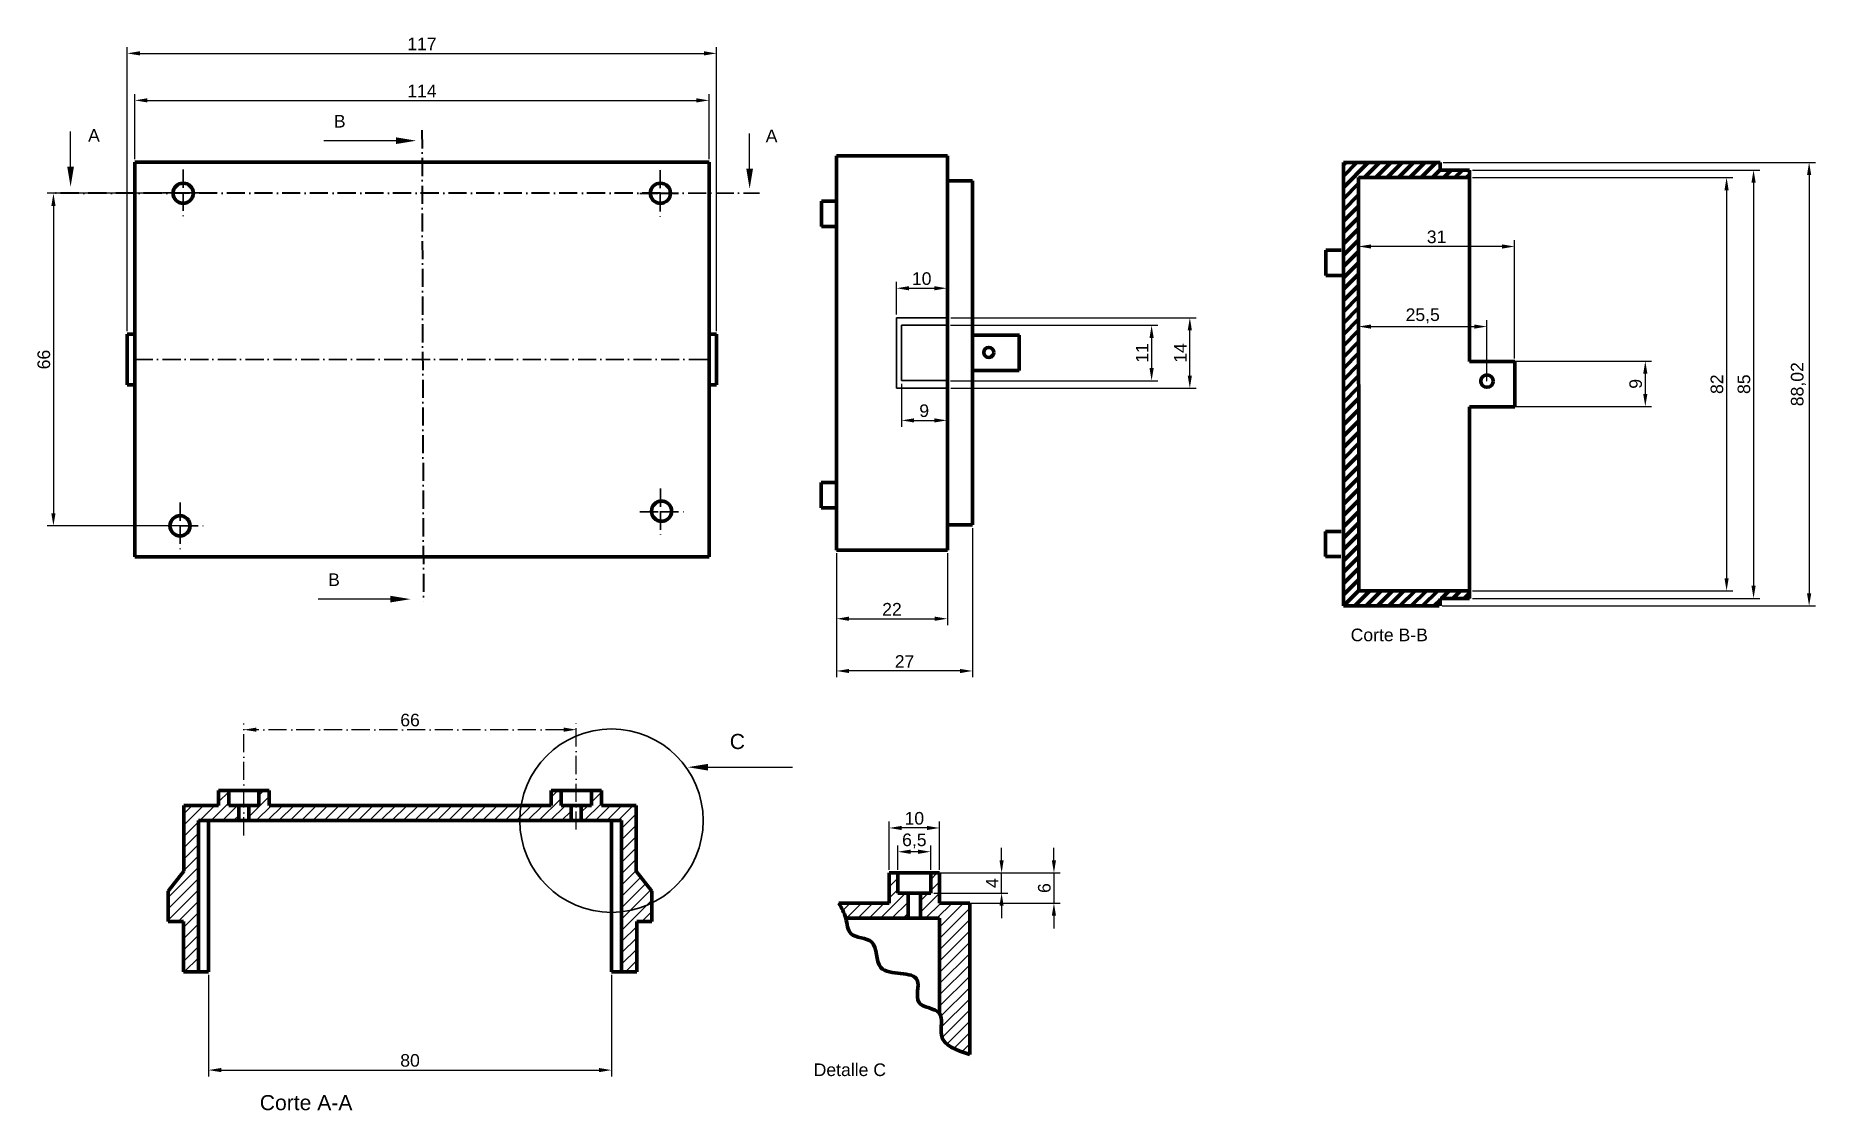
# Model space of a CAD drawing. Header units: millimetres. Extents: x 572 to 926, y 110 to 323.
import ezdxf
from ezdxf import colors
from ezdxf.entities.mleader import LeaderData, LeaderLine
from ezdxf.math import Vec2, Vec3

# ---------------------------------------------------------------- set-up
doc = ezdxf.new("R2010")
doc.units = ezdxf.units.MM
doc.header["$LTSCALE"] = 0.3
doc.linetypes.add('ACAD_ISO10W100', pattern=[18, 12, -3, 0, -3])
doc.layers.get('Defpoints').update_dxf_attribs({"linetype": 'ACAD_ISO10W100'})
doc.layers.add('corte', color=7, linetype='ACAD_ISO10W100', plot=False)
doc.layers.add('cotas', color=7, linetype='Continuous', lineweight=30, plot=False)
doc.layers.add('linea gruesa', color=7, linetype='Continuous', lineweight=80, plot=False)
doc.layers.add('linea fina', color=7, linetype='Continuous', lineweight=35)
doc.layers.add('Sombreado', color=7, linetype='Continuous')
doc.styles.get("Standard").update_dxf_attribs({"font": 'arial.ttf'})
doc.dimstyles.new('ISO-25', dxfattribs={"dimtxt": 2.5, "dimasz": 2.5, "dimexe": 1.25, "dimexo": 0.625, "dimtad": 1, "dimtxsty": 'Standard', "dimcen": 2.5, "dimadec": 0, "dimazin": 0, "dimtfac": 1, "dimtmove": 0, "dimatfit": 3, "dimfxl": 1, "dimarcsym": 0})
pattern_1 = [(45, (506.4306, 35.6745), (-1.122532, 1.122532), [])]
pattern_2 = [(45, (535.76, 75.8409), (-1.122532, 1.122532), [])]

# ---------------------------------------------------------------- blocks, each defined once
blk = doc.blocks.new('*D124')
at = {"layer": 'cotas', "color": 0, "linetype": 'ByBlock', "lineweight": -2}
for p, q in [((600.97, 291.92), (574.59, 291.92)), ((575.84, 289.42), (575.84, 228.42)), ((600.97, 225.92), (574.59, 225.92))]:
    blk.add_line(p, q, dxfattribs=at)
at = {"layer": 'cotas', "color": 0, "linetype": 'ByBlock', "lineweight": 80}
for points in [[(575.42, 289.42), (576.25, 289.42), (575.84, 291.92)], [(575.42, 228.42), (576.25, 228.42), (575.84, 225.92)]]:
    blk.add_solid(points, dxfattribs=at)
at = {"layer": 'Defpoints', "color": 0, "linetype": 'ByBlock', "lineweight": 80}
for p in [(601.6, 291.92), (575.84, 225.92), (601.6, 225.92)]:
    blk.add_point(p, dxfattribs=at)
at = {"layer": 'cotas', "color": 0, "linetype": 'ByBlock', "lineweight": 30, "insert": (573.94, 258.92), "char_height": 2.5, "attachment_point": 5, "rotation": 90}
blk.add_mtext('66', dxfattribs=at)
blk = doc.blocks.new('*D125')
at = {"layer": 'cotas', "color": 0, "linetype": 'ByBlock', "lineweight": -2}
for p, q in [((592, 298.69), (592, 311.6)), ((706, 298.69), (706, 311.6)), ((594.5, 310.35), (703.5, 310.35))]:
    blk.add_line(p, q, dxfattribs=at)
at = {"layer": 'cotas', "color": 0, "linetype": 'ByBlock', "lineweight": 80}
for points in [[(594.5, 310.77), (594.5, 309.94), (592, 310.35)], [(703.5, 310.77), (703.5, 309.94), (706, 310.35)]]:
    blk.add_solid(points, dxfattribs=at)
at = {"layer": 'Defpoints', "color": 0, "linetype": 'ByBlock', "lineweight": 80}
for p in [(706, 310.35), (592, 298.07), (706, 298.07)]:
    blk.add_point(p, dxfattribs=at)
at = {"layer": 'cotas', "color": 0, "linetype": 'ByBlock', "lineweight": 30, "insert": (649, 312.23), "char_height": 2.5, "attachment_point": 5}
blk.add_mtext('114', dxfattribs=at)
blk = doc.blocks.new('*D126')
at = {"layer": 'cotas', "color": 0, "linetype": 'ByBlock', "lineweight": -2}
for p, q in [((590.5, 264.55), (590.5, 320.93)), ((593, 319.68), (705, 319.68)), ((707.5, 264.55), (707.5, 320.93))]:
    blk.add_line(p, q, dxfattribs=at)
at = {"layer": 'cotas', "color": 0, "linetype": 'ByBlock', "lineweight": 80}
for points in [[(593, 320.1), (593, 319.27), (590.5, 319.68)], [(705, 320.1), (705, 319.27), (707.5, 319.68)]]:
    blk.add_solid(points, dxfattribs=at)
at = {"layer": 'Defpoints', "color": 0, "linetype": 'ByBlock', "lineweight": 80}
for p in [(707.5, 319.68), (590.5, 263.93), (707.5, 263.93)]:
    blk.add_point(p, dxfattribs=at)
at = {"layer": 'cotas', "color": 0, "linetype": 'ByBlock', "lineweight": 30, "insert": (649, 321.56), "char_height": 2.5, "attachment_point": 5}
blk.add_mtext('117', dxfattribs=at)
blk = doc.blocks.new('*D127')
at = {"layer": 'cotas', "color": 0, "linetype": 'ByBlock', "lineweight": -2}
for p, q in [((731.32, 220.47), (731.32, 206.24)), ((753.32, 220.47), (753.32, 206.24)), ((733.82, 207.49), (750.82, 207.49))]:
    blk.add_line(p, q, dxfattribs=at)
at = {"layer": 'cotas', "color": 0, "linetype": 'ByBlock', "lineweight": 80}
for points in [[(733.82, 207.91), (733.82, 207.07), (731.32, 207.49)], [(750.82, 207.91), (750.82, 207.07), (753.32, 207.49)]]:
    blk.add_solid(points, dxfattribs=at)
at = {"layer": 'Defpoints', "color": 0, "linetype": 'ByBlock', "lineweight": 80}
for p in [(731.32, 221.09), (753.32, 221.09), (753.32, 207.49)]:
    blk.add_point(p, dxfattribs=at)
at = {"layer": 'cotas', "color": 0, "linetype": 'ByBlock', "lineweight": 35, "insert": (742.32, 209.37), "char_height": 2.5, "attachment_point": 5}
blk.add_mtext('22', dxfattribs=at)
blk = doc.blocks.new('*D128')
at = {"layer": 'cotas', "color": 0, "linetype": 'ByBlock', "lineweight": -2}
for p, q in [((758.32, 225.47), (758.32, 195.87)), ((731.32, 220.47), (731.32, 195.87)), ((755.82, 197.12), (733.82, 197.12))]:
    blk.add_line(p, q, dxfattribs=at)
at = {"layer": 'cotas', "color": 0, "linetype": 'ByBlock', "lineweight": 80}
for points in [[(733.82, 197.53), (733.82, 196.7), (731.32, 197.12)], [(755.82, 197.53), (755.82, 196.7), (758.32, 197.12)]]:
    blk.add_solid(points, dxfattribs=at)
at = {"layer": 'Defpoints', "color": 0, "linetype": 'ByBlock', "lineweight": 80}
for p in [(758.32, 226.09), (731.32, 221.09), (731.32, 197.12)]:
    blk.add_point(p, dxfattribs=at)
at = {"layer": 'cotas', "color": 0, "linetype": 'ByBlock', "lineweight": 35, "insert": (744.82, 199), "char_height": 2.5, "attachment_point": 5}
blk.add_mtext('27', dxfattribs=at)
blk = doc.blocks.new('*D129')
at = {"layer": 'cotas', "color": 0, "linetype": 'ByBlock', "lineweight": -2}
for p, q in [((753.95, 265.73), (795.12, 265.73)), ((793.87, 263.23), (793.87, 257.23)), ((753.95, 254.73), (795.12, 254.73))]:
    blk.add_line(p, q, dxfattribs=at)
at = {"layer": 'cotas', "color": 0, "linetype": 'ByBlock', "lineweight": 80}
for points in [[(793.46, 263.23), (794.29, 263.23), (793.87, 265.73)], [(793.46, 257.23), (794.29, 257.23), (793.87, 254.73)]]:
    blk.add_solid(points, dxfattribs=at)
at = {"layer": 'Defpoints', "color": 0, "linetype": 'ByBlock', "lineweight": 80}
for p in [(753.32, 265.73), (753.32, 254.73), (793.87, 254.73)]:
    blk.add_point(p, dxfattribs=at)
at = {"layer": 'cotas', "color": 0, "linetype": 'ByBlock', "lineweight": 35, "insert": (791.99, 260.23), "char_height": 2.5, "attachment_point": 5, "rotation": 90}
blk.add_mtext('11', dxfattribs=at)
blk = doc.blocks.new('*D113')
at = {"layer": 'cotas', "color": 0, "linetype": 'ByBlock', "lineweight": -2}
for p, q in [((753.98, 267.23), (802.71, 267.23)), ((801.46, 255.73), (801.46, 264.73)), ((753.98, 253.23), (802.71, 253.23))]:
    blk.add_line(p, q, dxfattribs=at)
at = {"layer": 'cotas', "color": 0, "linetype": 'ByBlock', "lineweight": 80}
for points in [[(801.04, 264.73), (801.87, 264.73), (801.46, 267.23)], [(801.04, 255.73), (801.87, 255.73), (801.46, 253.23)]]:
    blk.add_solid(points, dxfattribs=at)
at = {"layer": 'Defpoints', "color": 0, "linetype": 'ByBlock', "lineweight": 80}
for p in [(753.36, 267.23), (801.46, 267.23), (753.36, 253.23)]:
    blk.add_point(p, dxfattribs=at)
at = {"layer": 'cotas', "color": 0, "linetype": 'ByBlock', "lineweight": 35, "insert": (799.58, 260.23), "char_height": 2.5, "attachment_point": 5, "rotation": 90}
blk.add_mtext('14', dxfattribs=at)
blk = doc.blocks.new('*D114')
at = {"layer": 'cotas', "color": 0, "linetype": 'ByBlock', "lineweight": -2}
for p, q in [((744.22, 254.11), (744.22, 245.6)), ((753.22, 254.11), (753.22, 245.6)), ((746.72, 246.85), (750.72, 246.85))]:
    blk.add_line(p, q, dxfattribs=at)
at = {"layer": 'cotas', "color": 0, "linetype": 'ByBlock', "lineweight": 80}
for points in [[(746.72, 247.26), (746.72, 246.43), (744.22, 246.85)], [(750.72, 247.26), (750.72, 246.43), (753.22, 246.85)]]:
    blk.add_solid(points, dxfattribs=at)
at = {"layer": 'Defpoints', "color": 0, "linetype": 'ByBlock', "lineweight": 80}
for p in [(744.22, 254.73), (753.22, 254.73), (753.22, 246.85)]:
    blk.add_point(p, dxfattribs=at)
at = {"layer": 'cotas', "color": 0, "linetype": 'ByBlock', "lineweight": 35, "insert": (748.72, 248.75), "char_height": 2.5, "attachment_point": 5}
blk.add_mtext('9', dxfattribs=at)
blk = doc.blocks.new('*D115')
at = {"layer": 'cotas', "color": 0, "linetype": 'ByBlock', "lineweight": -2}
for p, q in [((743.22, 267.86), (743.22, 274.32)), ((745.72, 273.07), (750.72, 273.07)), ((753.22, 267.86), (753.22, 274.32))]:
    blk.add_line(p, q, dxfattribs=at)
at = {"layer": 'cotas', "color": 0, "linetype": 'ByBlock', "lineweight": 80}
for points in [[(745.72, 273.49), (745.72, 272.65), (743.22, 273.07)], [(750.72, 273.49), (750.72, 272.65), (753.22, 273.07)]]:
    blk.add_solid(points, dxfattribs=at)
at = {"layer": 'Defpoints', "color": 0, "linetype": 'ByBlock', "lineweight": 80}
for p in [(753.22, 273.07), (743.22, 267.23), (753.22, 267.23)]:
    blk.add_point(p, dxfattribs=at)
at = {"layer": 'cotas', "color": 0, "linetype": 'ByBlock', "lineweight": 35, "insert": (748.22, 274.97), "char_height": 2.5, "attachment_point": 5}
blk.add_mtext('10', dxfattribs=at)
blk = doc.blocks.new('*D109')
at = {"layer": 'cotas', "color": 0, "linetype": 'ByBlock', "lineweight": -2}
for p, q in [((834.95, 254.65), (834.95, 266.71)), ((837.45, 265.46), (857.95, 265.46)), ((860.45, 254.65), (860.45, 266.71))]:
    blk.add_line(p, q, dxfattribs=at)
at = {"layer": 'cotas', "color": 0, "linetype": 'ByBlock', "lineweight": 80}
for points in [[(837.45, 265.88), (837.45, 265.05), (834.95, 265.46)], [(857.95, 265.88), (857.95, 265.05), (860.45, 265.46)]]:
    blk.add_solid(points, dxfattribs=at)
at = {"layer": 'Defpoints', "color": 0, "linetype": 'ByBlock', "lineweight": 80}
for p in [(860.45, 265.46), (834.95, 254.02), (860.45, 254.02)]:
    blk.add_point(p, dxfattribs=at)
at = {"layer": 'cotas', "color": 0, "linetype": 'ByBlock', "lineweight": 35, "insert": (847.7, 267.59), "char_height": 2.5, "attachment_point": 5}
blk.add_mtext('25,5', dxfattribs=at)
blk = doc.blocks.new('*D116')
at = {"layer": 'cotas', "color": 0, "linetype": 'ByBlock', "lineweight": -2}
for p, q in [((834.95, 255.27), (834.95, 282.61)), ((863.45, 281.36), (837.45, 281.36)), ((865.95, 259.15), (865.95, 282.61))]:
    blk.add_line(p, q, dxfattribs=at)
at = {"layer": 'cotas', "color": 0, "linetype": 'ByBlock', "lineweight": 80}
for points in [[(837.45, 281.77), (837.45, 280.94), (834.95, 281.36)], [(863.45, 281.77), (863.45, 280.94), (865.95, 281.36)]]:
    blk.add_solid(points, dxfattribs=at)
at = {"layer": 'Defpoints', "color": 0, "linetype": 'ByBlock', "lineweight": 80}
for p in [(834.95, 281.36), (865.95, 258.52), (834.95, 254.65)]:
    blk.add_point(p, dxfattribs=at)
at = {"layer": 'cotas', "color": 0, "linetype": 'ByBlock', "lineweight": 35, "insert": (850.45, 283.26), "char_height": 2.5, "attachment_point": 5}
blk.add_mtext('31', dxfattribs=at)
blk = doc.blocks.new('*D110')
at = {"layer": 'cotas', "color": 0, "linetype": 'ByBlock', "lineweight": -2}
for p, q in [((851.76, 298.04), (925.66, 298.04)), ((924.41, 295.54), (924.41, 212.52)), ((851.58, 210.02), (925.66, 210.02))]:
    blk.add_line(p, q, dxfattribs=at)
at = {"layer": 'cotas', "color": 0, "linetype": 'ByBlock', "lineweight": 80}
for points in [[(924, 295.54), (924.83, 295.54), (924.41, 298.04)], [(924, 212.52), (924.83, 212.52), (924.41, 210.02)]]:
    blk.add_solid(points, dxfattribs=at)
at = {"layer": 'Defpoints', "color": 0, "linetype": 'ByBlock', "lineweight": 80}
for p in [(851.13, 298.04), (850.95, 210.02), (924.41, 210.02)]:
    blk.add_point(p, dxfattribs=at)
at = {"layer": 'cotas', "color": 0, "linetype": 'ByBlock', "lineweight": 35, "insert": (922.28, 254.03), "char_height": 2.5, "attachment_point": 5, "rotation": 90}
blk.add_mtext('88,02', dxfattribs=at)
blk = doc.blocks.new('*D111')
at = {"layer": 'cotas', "color": 0, "linetype": 'ByBlock', "lineweight": -2}
for p, q in [((865.31, 258.6), (893.14, 258.6)), ((891.89, 256.1), (891.89, 252.1)), ((865.31, 249.6), (893.14, 249.6))]:
    blk.add_line(p, q, dxfattribs=at)
at = {"layer": 'cotas', "color": 0, "linetype": 'ByBlock', "lineweight": 80}
for points in [[(891.47, 256.1), (892.31, 256.1), (891.89, 258.6)], [(891.47, 252.1), (892.31, 252.1), (891.89, 249.6)]]:
    blk.add_solid(points, dxfattribs=at)
at = {"layer": 'Defpoints', "color": 0, "linetype": 'ByBlock', "lineweight": 80}
for p in [(864.68, 258.6), (864.68, 249.6), (891.89, 249.6)]:
    blk.add_point(p, dxfattribs=at)
at = {"layer": 'cotas', "color": 0, "linetype": 'ByBlock', "lineweight": 35, "insert": (889.99, 254.1), "char_height": 2.5, "attachment_point": 5, "rotation": 90}
blk.add_mtext('9', dxfattribs=at)
blk = doc.blocks.new('*D117')
at = {"layer": 'cotas', "color": 0, "linetype": 'ByBlock', "lineweight": -2}
for p, q in [((857.58, 295.03), (909.28, 295.03)), ((908.03, 292.53), (908.03, 215.53)), ((857.58, 213.03), (909.28, 213.03))]:
    blk.add_line(p, q, dxfattribs=at)
at = {"layer": 'cotas', "color": 0, "linetype": 'ByBlock', "lineweight": 80}
for points in [[(907.61, 292.53), (908.44, 292.53), (908.03, 295.03)], [(907.61, 215.53), (908.44, 215.53), (908.03, 213.03)]]:
    blk.add_solid(points, dxfattribs=at)
at = {"layer": 'Defpoints', "color": 0, "linetype": 'ByBlock', "lineweight": 80}
for p in [(856.95, 295.03), (856.95, 213.03), (908.03, 213.03)]:
    blk.add_point(p, dxfattribs=at)
at = {"layer": 'cotas', "color": 0, "linetype": 'ByBlock', "lineweight": 35, "insert": (906.12, 254.03), "char_height": 2.5, "attachment_point": 5, "rotation": 90}
blk.add_mtext('82', dxfattribs=at)
blk = doc.blocks.new('*D118')
at = {"layer": 'cotas', "color": 0, "linetype": 'ByBlock', "lineweight": -2}
for p, q in [((857.58, 296.53), (914.63, 296.53)), ((913.38, 294.03), (913.38, 214.03)), ((857.58, 211.53), (914.63, 211.53))]:
    blk.add_line(p, q, dxfattribs=at)
at = {"layer": 'cotas', "color": 0, "linetype": 'ByBlock', "lineweight": 80}
for points in [[(912.97, 294.03), (913.8, 294.03), (913.38, 296.53)], [(912.97, 214.03), (913.8, 214.03), (913.38, 211.53)]]:
    blk.add_solid(points, dxfattribs=at)
at = {"layer": 'Defpoints', "color": 0, "linetype": 'ByBlock', "lineweight": 80}
for p in [(856.95, 296.53), (856.95, 211.53), (913.38, 211.53)]:
    blk.add_point(p, dxfattribs=at)
at = {"layer": 'cotas', "color": 0, "linetype": 'ByBlock', "lineweight": 35, "insert": (911.48, 254.03), "char_height": 2.5, "attachment_point": 5, "rotation": 90}
blk.add_mtext('85', dxfattribs=at)
blk = doc.blocks.new('*D119')
at = {"layer": 'cotas', "color": 0, "linetype": 'ByBlock', "lineweight": -2}
for p, q in [((741.76, 157.66), (741.76, 167.22)), ((751.76, 157.66), (751.76, 167.22)), ((749.26, 165.97), (744.26, 165.97))]:
    blk.add_line(p, q, dxfattribs=at)
at = {"layer": 'cotas', "color": 0, "linetype": 'ByBlock', "lineweight": 80}
for points in [[(744.26, 166.38), (744.26, 165.55), (741.76, 165.97)], [(749.26, 166.38), (749.26, 165.55), (751.76, 165.97)]]:
    blk.add_solid(points, dxfattribs=at)
at = {"layer": 'Defpoints', "color": 0, "linetype": 'ByBlock', "lineweight": 80}
for p in [(741.76, 165.97), (741.76, 157.04), (751.76, 157.04)]:
    blk.add_point(p, dxfattribs=at)
at = {"layer": 'cotas', "color": 0, "linetype": 'ByBlock', "lineweight": 35, "insert": (746.76, 167.87), "char_height": 2.5, "attachment_point": 5}
blk.add_mtext('10', dxfattribs=at)
blk = doc.blocks.new('*D120')
at = {"layer": 'cotas', "color": 0, "linetype": 'ByBlock', "lineweight": -2}
for p, q in [((774.48, 159.54), (774.48, 162.04)), ((752.38, 157.04), (775.73, 157.04)), ((774.48, 157.04), (774.48, 151.04)), ((752.38, 151.04), (775.73, 151.04)), ((774.48, 148.54), (774.48, 146.04))]:
    blk.add_line(p, q, dxfattribs=at)
at = {"layer": 'cotas', "color": 0, "linetype": 'ByBlock', "lineweight": 80}
for points in [[(774.06, 159.54), (774.89, 159.54), (774.48, 157.04)], [(774.06, 148.54), (774.89, 148.54), (774.48, 151.04)]]:
    blk.add_solid(points, dxfattribs=at)
at = {"layer": 'Defpoints', "color": 0, "linetype": 'ByBlock', "lineweight": 80}
for p in [(751.76, 157.04), (751.76, 151.04), (774.48, 151.04)]:
    blk.add_point(p, dxfattribs=at)
at = {"layer": 'cotas', "color": 0, "linetype": 'ByBlock', "lineweight": 35, "insert": (772.58, 154.04), "char_height": 2.5, "attachment_point": 5, "rotation": 90}
blk.add_mtext('6', dxfattribs=at)
blk = doc.blocks.new('*D121')
at = {"layer": 'cotas', "color": 0, "linetype": 'ByBlock', "lineweight": -2}
for p, q in [((743.51, 157.66), (743.51, 162.5)), ((747.51, 161.25), (746.01, 161.25)), ((750.01, 157.66), (750.01, 162.5))]:
    blk.add_line(p, q, dxfattribs=at)
at = {"layer": 'cotas', "color": 0, "linetype": 'ByBlock', "lineweight": 80}
for points in [[(746.01, 161.67), (746.01, 160.83), (743.51, 161.25)], [(747.51, 161.67), (747.51, 160.83), (750.01, 161.25)]]:
    blk.add_solid(points, dxfattribs=at)
at = {"layer": 'Defpoints', "color": 0, "linetype": 'ByBlock', "lineweight": 80}
for p in [(743.51, 161.25), (743.51, 157.04), (750.01, 157.04)]:
    blk.add_point(p, dxfattribs=at)
at = {"layer": 'cotas', "color": 0, "linetype": 'ByBlock', "lineweight": 35, "insert": (746.76, 163.38), "char_height": 2.5, "attachment_point": 5}
blk.add_mtext('6,5', dxfattribs=at)
blk = doc.blocks.new('*D122')
at = {"layer": 'cotas', "color": 0, "linetype": 'ByBlock', "lineweight": -2}
for p, q in [((764.09, 159.54), (764.09, 162.04)), ((750.63, 157.04), (765.34, 157.04)), ((764.09, 153.04), (764.09, 157.04)), ((750.63, 153.04), (765.34, 153.04)), ((764.09, 150.54), (764.09, 148.04))]:
    blk.add_line(p, q, dxfattribs=at)
at = {"layer": 'cotas', "color": 0, "linetype": 'ByBlock', "lineweight": 80}
for points in [[(763.67, 159.54), (764.5, 159.54), (764.09, 157.04)], [(763.67, 150.54), (764.5, 150.54), (764.09, 153.04)]]:
    blk.add_solid(points, dxfattribs=at)
at = {"layer": 'Defpoints', "color": 0, "linetype": 'ByBlock', "lineweight": 80}
for p in [(750.01, 157.04), (764.09, 157.04), (750.01, 153.04)]:
    blk.add_point(p, dxfattribs=at)
at = {"layer": 'cotas', "color": 0, "linetype": 'ByBlock', "lineweight": 35, "insert": (762.21, 155.04), "char_height": 2.5, "attachment_point": 5, "rotation": 90}
blk.add_mtext('4', dxfattribs=at)
blk = doc.blocks.new('*D123')
at = {"layer": 'cotas', "color": 0, "linetype": 'ByBlock', "lineweight": -2}
for p, q in [((606.64, 136.79), (606.64, 116.67)), ((686.64, 136.79), (686.64, 116.67)), ((609.14, 117.92), (684.14, 117.92))]:
    blk.add_line(p, q, dxfattribs=at)
at = {"layer": 'cotas', "color": 0, "linetype": 'ByBlock', "lineweight": 80}
for points in [[(609.14, 118.34), (609.14, 117.51), (606.64, 117.92)], [(684.14, 118.34), (684.14, 117.51), (686.64, 117.92)]]:
    blk.add_solid(points, dxfattribs=at)
at = {"layer": 'Defpoints', "color": 0, "linetype": 'ByBlock', "lineweight": 80}
for p in [(606.64, 137.42), (686.64, 137.42), (686.64, 117.92)]:
    blk.add_point(p, dxfattribs=at)
at = {"layer": 'cotas', "color": 0, "linetype": 'ByBlock', "lineweight": 35, "insert": (646.64, 119.83), "char_height": 2.5, "attachment_point": 5}
blk.add_mtext('80', dxfattribs=at)
blk = doc.blocks.new('*D112')
at = {"layer": 'cotas', "color": 0, "linetype": 'ACAD_ISO10W100', "lineweight": -2}
for p, q in [((613.64, 164.5), (613.64, 186.72)), ((677.14, 185.47), (616.14, 185.47)), ((679.64, 165.65), (679.64, 186.72))]:
    blk.add_line(p, q, dxfattribs=at)
at = {"layer": 'cotas', "color": 0, "linetype": 'ACAD_ISO10W100', "lineweight": 80}
for points in [[(616.14, 185.89), (616.14, 185.06), (613.64, 185.47)], [(677.14, 185.89), (677.14, 185.06), (679.64, 185.47)]]:
    blk.add_solid(points, dxfattribs=at)
at = {"layer": 'Defpoints', "color": 0, "linetype": 'ACAD_ISO10W100', "lineweight": 80}
for p in [(613.64, 185.47), (613.64, 163.88), (679.64, 165.03)]:
    blk.add_point(p, dxfattribs=at)
at = {"layer": 'cotas', "color": 0, "linetype": 'ACAD_ISO10W100', "lineweight": 30, "insert": (646.64, 187.37), "char_height": 2.5, "attachment_point": 5}
blk.add_mtext('66', dxfattribs=at)

msp = doc.modelspace()

# ---------------------------------------------------------------- hatches: boundary and pattern name
at = {"layer": 'Sombreado', "linetype": 'ByBlock', "lineweight": 80}
h = msp.add_hatch(dxfattribs=at)
h.set_pattern_fill('ANSI31', color=256, scale=0.5, style=0)
h.set_pattern_definition([(45, (532.8506, 38.8834), (-1.122532, 1.122532), [])])
h.paths.add_polyline_path([(851.131, 298.043), (831.954, 298.022), (831.954, 210.022), (851.131, 210.022), (851.131, 211.534), (856.954, 211.534), (856.954, 213.034), (834.995, 213.034), (834.954, 295.031), (856.954, 295.031), (856.954, 296.531), (851.131, 296.531)])
at = {"layer": 'Sombreado', "linetype": 'ByBlock', "lineweight": 35}
h = msp.add_hatch(dxfattribs=at)
h.set_pattern_fill('ANSI31', color=256, scale=0.5, style=0)
h.set_pattern_definition(pattern_2)
h.paths.add_polyline_path([(604.637, 167.417), (606.637, 167.417), (612.637, 167.417), (612.637, 170.417), (610.637, 170.417), (610.637, 173.417), (608.637, 173.417), (608.637, 170.417), (604.753, 170.417), (601.753, 170.417), (601.753, 167.417), (601.753, 157.417), (598.637, 153.417), (598.637, 147.417), (601.637, 147.417), (601.637, 137.417), (604.637, 137.417)])
h = msp.add_hatch(dxfattribs=at)
h.set_pattern_fill('ANSI31', color=256, scale=0.5, style=0)
h.set_pattern_definition(pattern_2)
h.paths.add_polyline_path([(678.637, 170.417), (676.637, 170.417), (676.637, 173.417), (674.637, 173.417), (674.637, 170.417), (618.637, 170.417), (618.637, 173.417), (616.637, 173.417), (616.637, 170.417), (614.637, 170.417), (614.637, 167.417), (678.637, 167.417)])
h = msp.add_hatch(dxfattribs=at)
h.set_pattern_fill('ANSI31', color=256, scale=0.5, style=0)
h.set_pattern_definition(pattern_2)
h.paths.add_polyline_path([(691.521, 170.417), (688.521, 170.417), (684.637, 170.417), (684.637, 173.417), (682.637, 173.417), (682.637, 170.417), (680.637, 170.417), (680.637, 167.417), (686.637, 167.417), (688.637, 167.417), (688.637, 137.417), (691.637, 137.417), (691.637, 147.417), (694.637, 147.417), (694.637, 153.417), (691.521, 157.417), (691.521, 167.417)])
h = msp.add_hatch(dxfattribs=at)
h.set_pattern_fill('ANSI31', color=256, scale=0.5, style=0)
h.set_pattern_definition(pattern_1)
edge = h.paths.add_edge_path()
edge.add_line((745.508, 153.037), (743.508, 153.037))
edge.add_line((743.508, 153.037), (743.508, 157.037))
edge.add_line((743.508, 157.037), (741.758, 157.037))
edge.add_line((741.758, 157.037), (741.758, 151.037))
edge.add_line((741.758, 151.037), (731.758, 151.037))
edge.add_spline(control_points=[(731.758, 151.037), (732.303, 150.1), (732.848, 149.162), (733.146, 148.037)], knot_values=[40.8423824, 40.8423824, 40.8423824, 40.8423824, 44.1478557, 44.1478557, 44.1478557, 44.1478557], degree=3, periodic=0)
edge.add_line((733.146, 148.037), (745.508, 148.037))
edge.add_line((745.508, 148.037), (745.508, 153.037))
h = msp.add_hatch(dxfattribs=at)
h.set_pattern_fill('ANSI31', color=256, scale=0.5, style=0)
h.set_pattern_definition(pattern_1)
edge = h.paths.add_edge_path()
edge.add_line((757.758, 151.037), (751.758, 151.037))
edge.add_line((751.758, 151.037), (751.758, 157.037))
edge.add_line((751.758, 157.037), (750.008, 157.037))
edge.add_line((750.008, 157.037), (750.008, 153.037))
edge.add_line((750.008, 153.037), (748.008, 153.037))
edge.add_line((748.008, 153.037), (748.008, 148.037))
edge.add_line((748.008, 148.037), (751.758, 148.037))
edge.add_line((751.758, 148.037), (751.758, 129.187))
edge.add_spline(control_points=[(751.758, 129.187), (752.541, 128.199), (750.85, 123.219), (755.135, 121.866), (757.758, 121.037)], knot_values=[0, 0, 0, 0, 4.3224465, 11.1387694, 11.1387694, 11.1387694, 11.1387694], degree=3, periodic=0)
edge.add_line((757.758, 121.037), (757.758, 151.037))

# ---------------------------------------------------------------- linework, layer by layer
at = {"linetype": 'ACAD_ISO10W100', "lineweight": 35}
for p, q in [((601.568, 296.61), (601.568, 292.001)), ((696.322, 296.503), (696.322, 291.894)), ((597.505, 291.988), (602.105, 291.988)), ((601.568, 292.001), (601.568, 287.392)), ((601.568, 292.001), (606.168, 292.001)), ((692.258, 291.881), (696.858, 291.881)), ((696.322, 291.894), (696.322, 287.286)), ((696.322, 291.894), (700.922, 291.894)), ((696.348, 291.924), (716.03, 291.924)), ((696.345, 233.32), (696.345, 228.712)), ((600.973, 230.532), (600.973, 225.924)), ((600.973, 230.532), (600.973, 225.924)), ((692.281, 228.698), (696.881, 228.698)), ((696.345, 228.712), (696.345, 224.103)), ((696.345, 228.712), (700.945, 228.712)), ((600.973, 225.924), (600.973, 221.315)), ((600.973, 225.924), (605.573, 225.924))]:
    msp.add_line(p, q, dxfattribs=at)
at = {"linetype": 'ACAD_ISO10W100', "lineweight": 40}
msp.add_line((696.348, 291.924), (575.838, 291.924), dxfattribs=at)
at = {"linetype": 'ByBlock', "lineweight": -2}
for points in [[(579.242, 297.18), (579.242, 304.181)], [(714.064, 296.779), (714.064, 303.78)]]:
    msp.add_lwpolyline(points, dxfattribs=at)
at = {"linetype": 'ACAD_ISO10W100', "lineweight": 35}
for points in [[(579.909, 297.18), (579.242, 293.18), (578.576, 297.18)], [(714.731, 296.779), (714.064, 292.779), (713.398, 296.779)]]:
    msp.add_solid(points, dxfattribs=at)
at = {"layer": 'corte', "linetype": 'ACAD_ISO10W100', "lineweight": 40}
msp.add_line((649.002, 304.426), (649.303, 210.885), dxfattribs=at)
at = {"layer": 'corte', "linetype": 'ACAD_ISO10W100', "lineweight": 35}
msp.add_line((592.002, 258.928), (706.002, 258.928), dxfattribs=at)
at = {"layer": 'linea fina', "linetype": 'ByBlock', "lineweight": 30}
for p, q in [((743.224, 260.232), (743.224, 267.232)), ((743.224, 267.232), (753.404, 267.232)), ((744.224, 260.232), (744.224, 265.732)), ((744.224, 265.732), (753.404, 265.732)), ((743.224, 260.232), (743.224, 253.224)), ((744.224, 260.232), (744.224, 254.732)), ((744.224, 254.732), (753.358, 254.732)), ((743.224, 253.224), (753.358, 253.232))]:
    msp.add_line(p, q, dxfattribs=at)
at = {"layer": 'linea fina', "linetype": 'ByBlock', "lineweight": 35}
msp.add_circle((686.637, 167.417), 18.202, dxfattribs=at)
at = {"layer": 'linea gruesa', "linetype": 'ByBlock', "lineweight": 100}
for p, q in [((592.002, 298.068), (706.002, 298.068)), ((592.002, 298.068), (592.002, 219.788)), ((706.002, 298.068), (706.002, 219.788)), ((731.32, 299.372), (731.32, 221.092)), ((753.32, 299.372), (753.32, 221.092)), ((758.32, 294.372), (758.32, 226.092)), ((590.502, 258.928), (590.502, 263.928)), ((590.502, 263.928), (592.037, 263.928)), ((707.502, 263.928), (706.046, 263.928)), ((707.502, 258.928), (707.502, 263.928)), ((590.502, 258.928), (590.502, 253.928)), ((707.502, 258.928), (707.502, 253.928)), ((590.502, 253.928), (592.084, 253.928)), ((707.502, 253.928), (706.026, 253.928)), ((592.002, 219.788), (706.002, 219.788))]:
    msp.add_line(p, q, dxfattribs=at)
at = {"layer": 'linea gruesa', "linetype": 'ByBlock', "lineweight": 80}
for p, q in [((731.32, 299.372), (753.32, 299.372)), ((831.954, 298.022), (851.131, 298.043)), ((831.954, 298.022), (831.954, 210.022)), ((851.131, 298.043), (851.131, 296.531)), ((758.32, 294.372), (753.319, 294.372)), ((856.954, 295.031), (834.943, 295.031)), ((834.995, 213.034), (834.954, 295.031)), ((856.954, 296.531), (851.131, 296.531)), ((856.954, 295.031), (856.954, 296.531)), ((856.954, 258.522), (856.954, 295.031)), ((731.32, 290.322), (728.32, 290.322)), ((728.32, 290.322), (728.32, 285.322)), ((728.32, 285.322), (731.398, 285.322)), ((831.482, 280.631), (828.482, 280.631)), ((828.482, 280.631), (828.482, 275.631)), ((828.482, 275.631), (831.559, 275.631)), ((758.43, 263.732), (767.61, 263.732)), ((767.564, 256.732), (767.564, 263.732)), ((865.954, 258.522), (856.954, 258.522)), ((865.954, 254.022), (865.954, 258.522)), ((758.43, 256.732), (767.564, 256.732)), ((865.954, 254.022), (865.954, 249.522)), ((865.954, 249.522), (856.954, 249.522)), ((856.954, 213.034), (856.954, 249.522)), ((728.257, 229.515), (728.257, 234.515)), ((728.257, 234.515), (731.352, 234.515)), ((731.257, 229.515), (728.257, 229.515)), ((758.32, 226.092), (753.319, 226.092)), ((828.418, 219.824), (828.418, 224.824)), ((828.418, 224.824), (831.513, 224.824)), ((753.32, 221.092), (731.32, 221.092)), ((831.418, 219.824), (828.418, 219.824)), ((856.954, 213.034), (834.995, 213.034)), ((856.954, 211.534), (856.954, 213.034)), ((857.579, 213.034), (857.579, 213.034)), ((831.954, 210.022), (850.954, 210.022)), ((856.954, 211.534), (851.131, 211.534)), ((851.131, 211.534), (851.131, 210.022)), ((608.637, 170.417), (608.637, 173.417)), ((608.637, 173.417), (613.637, 173.417)), ((610.637, 170.417), (610.637, 173.417)), ((613.637, 173.417), (618.637, 173.417)), ((616.637, 173.417), (616.637, 170.417)), ((618.637, 173.417), (618.637, 170.417)), ((679.637, 173.417), (674.637, 173.417)), ((674.637, 173.417), (674.637, 170.417)), ((676.637, 173.417), (676.637, 170.417)), ((684.637, 173.417), (679.637, 173.417)), ((682.637, 170.417), (682.637, 173.417)), ((684.637, 170.417), (684.637, 173.417)), ((601.753, 167.417), (601.753, 170.417)), ((601.753, 170.417), (604.753, 170.417)), ((608.637, 170.417), (604.753, 170.417)), ((616.637, 170.417), (610.637, 170.417)), ((612.637, 167.417), (612.637, 170.417)), ((614.637, 170.417), (614.637, 167.417)), ((674.637, 170.417), (618.637, 170.417)), ((682.637, 170.417), (676.637, 170.417)), ((678.637, 170.417), (678.637, 167.417)), ((680.637, 167.417), (680.637, 170.417)), ((688.521, 170.417), (684.637, 170.417)), ((691.521, 170.417), (688.521, 170.417)), ((691.521, 167.417), (691.521, 170.417)), ((601.753, 167.417), (601.753, 157.417)), ((604.637, 137.417), (604.637, 167.417)), ((606.637, 167.417), (604.637, 167.417)), ((606.637, 137.417), (606.637, 167.417)), ((606.637, 167.417), (686.637, 167.417)), ((686.637, 167.417), (686.637, 137.417)), ((688.637, 167.417), (686.637, 167.417)), ((688.637, 167.417), (688.637, 137.417)), ((691.521, 167.417), (691.521, 157.417)), ((601.753, 157.417), (598.637, 153.417)), ((691.521, 157.417), (694.637, 153.417)), ((741.758, 157.037), (751.758, 157.037)), ((741.758, 157.037), (741.758, 151.037)), ((743.508, 157.037), (743.508, 153.037)), ((750.008, 157.037), (750.008, 153.037)), ((751.758, 157.037), (751.758, 151.037)), ((598.637, 147.417), (598.637, 153.417)), ((694.637, 147.417), (694.637, 153.417)), ((750.008, 153.037), (743.508, 153.037)), ((745.508, 153.037), (745.508, 148.037)), ((748.008, 153.037), (748.008, 148.037)), ((741.758, 151.037), (731.758, 151.037)), ((751.758, 151.037), (757.758, 151.037)), ((757.758, 151.037), (757.758, 121.037)), ((601.637, 147.417), (598.637, 147.417)), ((601.637, 137.417), (601.637, 147.417)), ((691.637, 137.417), (691.637, 147.417)), ((691.637, 147.417), (694.637, 147.417)), ((745.508, 148.037), (733.146, 148.037)), ((748.008, 148.037), (745.508, 148.037)), ((751.758, 148.037), (748.008, 148.037)), ((751.758, 148.037), (751.758, 129.187)), ((606.637, 137.417), (601.637, 137.417)), ((686.637, 137.417), (691.637, 137.417))]:
    msp.add_line(p, q, dxfattribs=at)
at = {"layer": 'linea gruesa', "linetype": 'ByBlock', "lineweight": 100}
for centre in [(601.598, 291.924), (696.348, 291.924), (696.577, 228.828), (600.973, 225.924)]:
    msp.add_circle(centre, 2, dxfattribs=at)
at = {"layer": 'linea gruesa', "linetype": 'ByBlock', "lineweight": 80}
for centre, radius in [((761.533, 260.343), 1), ((860.454, 254.647), 1.228)]:
    msp.add_circle(centre, radius, dxfattribs=at)
msp.add_spline([(757.758, 121.037), (752.128, 124.88), (751.758, 129.187), (747.66, 131.379), (747.347, 135.764), (740.135, 138.27), (738.253, 143.359), (734.177, 145.004), (733.146, 148.037), (731.758, 151.037)], degree=3, dxfattribs=at)

# ---------------------------------------------------------------- texts
at = {"linetype": 'ACAD_ISO10W100', "lineweight": 35, "char_height": 2.5, "attachment_point": 1}
for s, width, insert in [('B', 8.48425, (631.512, 307.462)), ('A', 3.95105, (582.721, 304.655)), ('A', 3.95105, (717.255, 304.556)), ('B', 8.48425, (630.375, 216.489))]:
    msp.add_mtext_dynamic_manual_height_columns(s, width=width, gutter_width=12.5, heights=[0], dxfattribs=dict(at, insert=insert))
at = {"linetype": 'ByBlock', "lineweight": 80, "insert": (833.388, 205.526), "char_height": 2.5, "attachment_point": 1}
msp.add_mtext_dynamic_manual_height_columns('Corte B-B', width=58.16716, gutter_width=12.5, heights=[0], dxfattribs=at)
at = {"linetype": 'ByBlock', "lineweight": 35, "attachment_point": 1}
for s, width, insert, char_height in [('C', 11.41068, (710.115, 184.627), 3), ('Detalle C', 55.92576, (726.777, 119.234), 2.5), ('Corte A-A', 51.25103, (616.805, 112.966), 3)]:
    msp.add_mtext_dynamic_manual_height_columns(s, width=width, gutter_width=12.5, heights=[0], dxfattribs=dict(at, insert=insert, char_height=char_height))

# ---------------------------------------------------------------- dimensions: what is measured, and where the dimension line sits
at = {"layer": 'cotas', "linetype": 'ByBlock', "lineweight": 30}
for base, p1, p2, picture, middle in [((707.502, 319.683), (590.502, 263.928), (707.502, 263.928), '*D126', (649.002, 321.563)), ((706.002, 310.352), (592.002, 298.068), (706.002, 298.068), '*D125', (649.002, 312.232))]:
    dim = msp.add_linear_dim(base=base, p1=p1, p2=p2, dimstyle='ISO-25', dxfattribs=at)
    dim.commit()
    dim.dimension.update_dxf_attribs({"geometry": picture, "text_midpoint": middle})
at = {"layer": 'cotas', "linetype": 'ByBlock', "lineweight": 35}
for base, p1, p2, picture, middle in [((924.412, 210.022), (851.131, 298.043), (850.954, 210.022), '*D110', (922.285, 254.032)), ((913.384, 211.531), (856.954, 296.531), (856.954, 211.531), '*D118', (911.483, 254.031)), ((908.025, 213.034), (856.954, 295.031), (856.954, 213.034), '*D117', (906.124, 254.032)), ((793.874, 254.732), (753.32, 265.732), (753.32, 254.732), '*D129', (791.994, 260.232)), ((801.457, 267.232), (753.358, 253.232), (753.358, 267.232), '*D113', (799.577, 260.232)), ((891.89, 249.602), (864.68, 258.602), (864.68, 249.602), '*D111', (889.988, 254.102)), ((764.085, 157.037), (750.008, 153.037), (750.008, 157.037), '*D122', (762.21, 155.037)), ((774.477, 151.037), (751.758, 157.037), (751.758, 151.037), '*D120', (772.576, 154.037))]:
    dim = msp.add_linear_dim(base=base, p1=p1, p2=p2, angle=90, dimstyle='ISO-25', dxfattribs=at)
    dim.commit()
    dim.dimension.update_dxf_attribs({"geometry": picture, "text_midpoint": middle})
at = {"layer": 'cotas', "linetype": 'ByBlock', "lineweight": 30}
dim = msp.add_linear_dim(base=(575.838, 225.924), p1=(601.598, 291.924), p2=(601.598, 225.924), angle=90, dimstyle='ISO-25', dxfattribs=at)
dim.commit()
dim.dimension.update_dxf_attribs({"geometry": '*D124', "text_midpoint": (573.937, 258.924)})
at = {"layer": 'cotas', "linetype": 'ByBlock', "lineweight": 35}
for base, p1, p2, picture, middle in [((834.954, 281.358), (865.954, 258.522), (834.954, 254.647), '*D116', (850.454, 283.261)), ((753.224, 273.07), (743.224, 267.232), (753.224, 267.232), '*D115', (748.224, 274.971)), ((860.454, 265.464), (834.954, 254.022), (860.454, 254.022), '*D109', (847.704, 267.591)), ((753.224, 246.848), (744.224, 254.732), (753.224, 254.732), '*D114', (748.724, 248.749)), ((731.32, 197.118), (758.32, 226.092), (731.32, 221.092), '*D128', (744.82, 198.998)), ((753.32, 207.49), (731.32, 221.092), (753.32, 221.092), '*D127', (742.32, 209.37)), ((741.758, 165.966), (751.758, 157.037), (741.758, 157.037), '*D119', (746.758, 167.867)), ((743.508, 161.25), (750.008, 157.037), (743.508, 157.037), '*D121', (746.758, 163.377)), ((686.637, 117.924), (606.637, 137.417), (686.637, 137.417), '*D123', (646.637, 119.825))]:
    dim = msp.add_linear_dim(base=base, p1=p1, p2=p2, dimstyle='ISO-25', dxfattribs=at)
    dim.commit()
    dim.dimension.update_dxf_attribs({"geometry": picture, "text_midpoint": middle})
at = {"layer": 'cotas', "linetype": 'ACAD_ISO10W100', "lineweight": 30}
dim = msp.add_linear_dim(base=(613.637, 185.472), p1=(679.637, 165.025), p2=(613.637, 163.877), dimstyle='ISO-25', dxfattribs=at)
dim.commit()
dim.dimension.update_dxf_attribs({"geometry": '*D112', "text_midpoint": (646.637, 187.374)})

# ---------------------------------------------------------------- leaders
at = {"linetype": 'ACAD_ISO10W100', "lineweight": 35}
ml = msp.add_multileader_mtext('Standard', dxfattribs=at)
ml.set_content('', color=256)
ml.set_leader_properties()
ml.build(insert=Vec2(0, 0))
ctx = ml.context
ctx.base_point, ctx.plane_origin = Vec3(625.555, 302.353), Vec3(647.878, 302.353)
ctx.text_align_type = 2
notes = []
notes.append((ctx, [(0, (1, 1, 0), (637.555, 302.353), (-1, 0), 8, [(0, [(647.878, 302.353)], 0, [])])]))
ctx.mtext.insert, ctx.mtext.alignment, ctx.mtext.flow_direction = Vec3(627.555, 304.353), 3, 5
ml = msp.add_multileader_mtext('Standard', dxfattribs=at)
ml.set_content('', color=256)
ml.set_leader_properties()
ml.build(insert=Vec2(0, 0))
ctx = ml.context
ctx.base_point, ctx.plane_origin = Vec3(624.418, 211.379), Vec3(646.741, 211.379)
ctx.text_align_type = 2
notes.append((ctx, [(0, (1, 1, 0), (636.418, 211.379), (-1, 0), 8, [(0, [(646.741, 211.379)], 0, [])])]))
ctx.mtext.insert, ctx.mtext.alignment, ctx.mtext.flow_direction = Vec3(626.418, 213.379), 3, 5
at = {"layer": 'linea fina', "linetype": 'ByBlock', "lineweight": 35}
ml = msp.add_multileader_mtext('Standard', dxfattribs=at)
ml.set_content('', color=256)
ml.set_leader_properties()
ml.build(insert=Vec2(0, 0))
ctx = ml.context
ctx.base_point, ctx.plane_origin = Vec3(722.583, 178.026), Vec3(701.78, 178.026)
notes.append((ctx, [(0, (1, 1, 0), (714.583, 178.026), (1, 0), 8, [(0, [(701.78, 178.026)], 0, [])])]))
ctx.mtext.insert, ctx.mtext.flow_direction = Vec3(724.583, 180.026), 5
for ctx, leaders in notes:
    for number, flags, end, landing, length, lines in leaders:
        leader = LeaderData()
        leader.index, (leader.has_last_leader_line, leader.has_dogleg_vector, leader.attachment_direction) = number, flags
        leader.last_leader_point, leader.dogleg_vector, leader.dogleg_length = Vec3(end), Vec3(landing), length
        for number, points, colour, breaks in lines:
            line = LeaderLine()
            line.index, line.vertices, line.color, line.breaks = number, Vec3.list(points), colors.encode_raw_color(colour), breaks
            leader.lines.append(line)
        ctx.leaders.append(leader)

doc.saveas('drawing.dxf')
